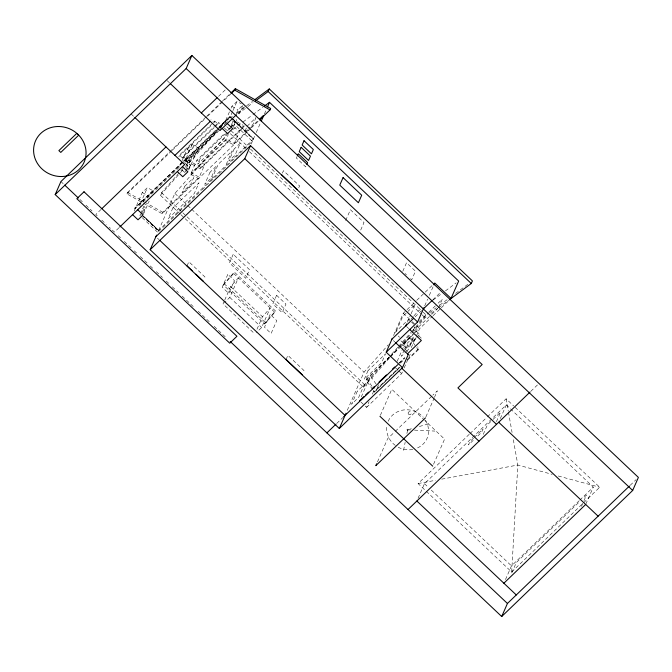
<?xml version="1.0" encoding="UTF-8"?>
<svg xmlns="http://www.w3.org/2000/svg" width="672" height="672" viewBox="0 0 672 672"><rect width="100%" height="100%" fill="white"/><g stroke="black" fill="none" stroke-linecap="round" stroke-linejoin="round"><path stroke-width="0.5" stroke-dasharray="3.36 2.52" d="M469.241 434.297L418.085 483.546L511.678 571.99L517.835 465.032L512.963 437.522M403.561 450.366L405.157 442.31M406.913 433.474L407.644 429.803L411.373 428.753M250.74 128.47L162.17 213.721L126.899 193.922L127.529 192.486L205.96 116.987M134.156 211.084L142.296 192.545L147.412 187.614L153.577 191.083L148.462 196.006L147.664 197.828M140.448 203.465L147.412 187.614M228.295 133.165L174.888 193.393L157.777 232.386L139.91 215.502L140.482 214.192M140.851 213.352L144.06 206.052M143.514 214.024L149.176 201.121M180.163 213.965L160.381 195.266L161.515 192.679L180.205 171.595M214.88 126.916L217.888 124.018L214.78 121.086L179.449 155.089L182.557 158.029L183.263 156.416L214.082 126.748M180.088 165.312L181.784 161.448M182.188 160.524L187.043 149.461L192.158 144.539L198.332 148.008L188.261 170.948M192.158 144.539L185.203 160.39L190.638 165.53L186.984 169.05M162.17 213.721L162.8 212.285L199.223 177.223L191.293 172.771L226.363 139.012L234.293 143.464L249.883 128.461M183.263 156.416L186.371 159.348L187.085 157.735L187.471 158.105L184.64 164.548M200.357 168.882L200.987 167.446L244.171 125.874L243.541 127.31L200.357 168.882L187.135 161.456L187.757 160.02L217.543 131.351M141.985 215.376L158.273 230.765L143.548 216.594M181.936 169.856L184.657 172.427L185.237 171.108M186.404 168.454L193.217 152.93L198.332 148.008M196.804 160.205L204.742 164.657L198.593 178.66L190.663 174.208L196.804 160.205L224.414 133.627M214.78 121.086L214.074 122.699L210.966 119.759M217.888 124.018L218.593 122.405L221.701 125.345L219.45 127.512M221.701 125.345L222.415 123.732L222.802 124.093L219.971 130.544M229.446 111.846L224.91 122.17L226.271 123.446M231.059 108.158L231.874 106.31L236.989 101.388L241.391 103.866M231.487 117.818L230.009 116.416L222.331 123.908M232.537 111.535L230.026 117.239L232.067 119.171M232.94 110.611L236.989 101.388M226.901 132.35L224.07 138.802L197.77 164.119L200.6 157.668L225.397 133.795M230.059 127.966L229.488 129.276L231.647 127.201M231.227 125.303L234.032 118.91M236.443 113.434L238.039 109.78L243.155 104.857L238.35 115.811M190.663 174.208L225.733 140.448L228.329 134.526M233.495 126.865L236.746 119.465M211.688 179.248L218.257 164.279L232.142 150.914L225.574 165.883M246.355 128.024L244.331 132.628L247.985 129.116M187.034 265.868L188.849 261.752L204.968 276.982L203.885 279.451M251.185 144.052L254.587 136.307M256.259 132.502L260.434 122.976M264.382 113.988L266.356 109.502M232.226 118.516L253.621 138.986L233.629 120.095M223.457 285.046L224.087 283.609L234.326 272.068L275.495 310.976L274.865 312.404L264.634 323.954L223.457 285.046L233.696 273.504L234.326 272.068M224.305 301.031L223.037 303.912L254.89 334.009M224.725 300.065L230.63 286.625L238.358 277.906L229.799 297.402L224.54 302.459M282.374 173.149L283.458 170.671L299.578 185.909L298.133 189.202M297.167 156.366L296.411 158.08L305.726 166.891L306.482 165.169M256.998 329.204L262.475 316.722L270.211 308.003L261.652 327.499L256.393 332.556M264.634 323.954L265.264 322.518L275.495 310.976M345.685 220.466L350.406 209.714L363.997 222.558L360.461 230.622M286.087 359.47L287.893 355.345L304.013 370.574L302.929 373.052M402.755 271.354L406.535 262.752L415.464 271.194L411.684 279.796L410.197 278.384M347.281 410.34L364.048 372.145L388.324 344.761M372.582 389.533L366.114 380.167L366.744 378.731L389.416 356.908M180.919 214.679L363.518 387.232L364.652 384.644L388.886 357.311M361.276 396.95L370.499 375.95L376.547 384.703M393.54 335.521L403.318 313.236L406.308 310.355M396.22 331.33L402.797 316.361L407.182 312.136M365.198 406.056L366.593 407.375L369.079 401.713M372.397 394.153L374.892 388.483M373.17 390.39L374.346 392.087L374.976 390.659L399.16 367.374M378.571 384.661L376.144 390.197L399.832 367.391M407.434 322.132L410.693 314.698M411.104 313.757L415.212 304.399L407.904 311.438M407.551 351.666L405.065 349.322L405.77 347.71L402.671 344.77L403.376 343.157L412.877 334.018M397.186 361.284L405.569 342.191L409.97 348.558M404.267 349.784L401.428 356.244L405.653 352.178M404.67 348.869L407.098 343.333L414.128 336.563L408.467 349.474L406.35 351.506M400.126 347.432L409.954 337.974L410.584 336.538L415.288 343.35M413.44 330.263L414.7 327.398M424.712 305.819L427.636 299.166M429.307 295.361L433.482 285.852M402.671 344.77L416.548 331.405L417.253 329.792L414.154 326.861M380.352 415.363L391.801 389.29L423.982 419.698M411.281 347.676L415.876 337.21M416.296 336.26L419.63 328.65L432.348 316.411M366.593 407.375L401.663 373.624L402.494 371.734M404.149 367.954L411.205 351.893M416.548 331.405L419.656 334.345L418.95 335.958L421.436 338.31M407.602 360.074L418.186 349.894L418.816 348.457L417.64 346.752M438.48 307.818L442.26 299.208L437.002 304.273M377.462 461.924L387.677 438.64L394.472 432.104M425.872 416.934L434.045 398.311M434.456 397.379L437.321 390.86L432.827 395.186M418.068 498.28L424.477 483.672L506.302 404.905L593.309 487.124L586.093 503.555M433.541 464.302L444.578 439.16L424.746 420.42M483.252 434.347L487.452 424.788L491.106 421.268M496.406 421.688L500.606 412.129L491.837 420.571M500.296 418.597L506.302 404.905M505.47 579.583L511.484 565.891L579.046 500.85M511.778 572.905L516.323 562.548L579.676 501.572M581.507 506.327L583.573 501.623M583.985 500.682L586.463 495.037L582.691 498.666M180.902 170.822L182.977 168.479M185.749 165.354L216.905 130.217M217.594 129.436L223.138 123.186L232.361 116.34M160.381 195.266L179.768 173.401M180.457 172.62L184.615 167.941M185.304 167.16L222.004 125.773L227.875 121.414M411.214 318.948L413.297 316.604M413.986 315.823L418.152 311.128L420.63 309.288M391.658 354.194L397.891 347.164M398.58 346.382L411.046 332.329M411.734 331.548L426.275 315.151L428.795 313.278M363.518 387.232L389.827 357.554M390.524 356.773L398.832 347.407M399.521 346.626L411.298 333.354M411.986 332.573L425.141 317.73L427.661 315.865M101.086 209.412L95.802 214.494L98.792 217.316M218.534 96.356L226.019 89.149M206.716 116.264L221.802 101.741M222.55 101.018L230.093 93.761M126.899 193.922L171.394 151.091M172.15 150.36L206.842 116.97M207.598 116.248L230.975 93.744M178.744 156.702L211.814 124.866M214.838 126.025L218.593 122.405M182.557 158.029L214.133 127.638M182.591 162.061L134.585 208.379L187.001 157.92M183.338 161.339L217.904 128.066M218.652 127.344L230.009 116.416M230.11 117.062L135.332 208.396L134.946 208.026M186.371 159.348L216.443 130.41M179.222 167.286L139.583 205.439L145.018 210.58L139.91 215.502M184.338 162.364L218.845 129.142M219.601 128.419L221.852 126.244M187.135 161.456L218.4 131.351M118.978 227.758L114.45 232.117L109.225 227.178M237.93 113.257L245.414 106.05M142.313 211.94L145.967 208.429L143.926 206.497M185.598 170.276L190.714 165.354L185.279 160.213M230.429 127.126L235.544 122.203L233.503 120.271M230.353 127.302L235.469 122.38L232.747 119.809M227.396 130.754L231.874 126.445M184.657 172.427L186.85 170.318M187.58 169.613L189.773 167.504L185.69 163.649M232.361 126.504L234.52 124.429L252.386 141.313L207.337 184.682M247.17 126.176L255.931 117.734L253.1 124.194L248.716 128.411M250.614 127.756L258.048 120.599M251.471 127.764L258.905 120.607M158.273 230.765L253.697 138.81M158.525 231.664L201.331 190.462M202.079 189.739L206.581 185.405M407.056 309.641L416.035 300.997M416.783 300.275L433.986 283.718M394.758 332.732L408.643 319.368L410.718 321.325M415.12 316.856L421.109 311.094M432.818 299.821L440.832 292.11M418.967 321.636L427.98 312.959M428.736 312.228L436.246 304.996M414.439 330.968L430.97 315.05M431.718 314.328L437.732 308.54M413.608 333.312L417.253 329.792M390.172 356.177L410.584 336.538M366.114 380.167L389.903 357.277M390.298 356.891L399.37 348.155M433.096 315.689L440.58 308.49M441.328 307.776L449.551 299.855M405.77 347.71L416.002 337.856M416.732 337.159L419.656 334.345M405.065 349.322L418.219 336.664M398.933 363.157L404.897 357.412M336.739 423.427L342.779 417.606M399.344 363.157L404.536 358.159M400.445 363.082L404.88 358.806M407.476 359.369L418.816 348.457M374.346 392.087L400.042 367.349M395.22 431.382L432.071 395.909M469.997 433.574L486.545 417.64M487.301 416.917L506.108 398.807L513.719 405.997M473.567 438.152L469.921 441.664L468.502 444.889L474.348 439.27M474.298 437.447L483.067 429.005L481.656 432.23L477.271 436.456M530.771 391.364L537.491 384.896M579.793 500.128L593.309 487.124M511.678 571.99L599.71 487.25L514.483 406.72M630.193 485.31L636.166 479.564M236.561 113.224L245.784 106.378M246.624 105.756L252.504 101.396M237.938 113.946L247.17 107.1M248.01 106.478L253.042 102.74M233.125 129.31L242.222 122.564M243.046 121.951L252.143 115.206M252.966 114.584L262.895 107.226M433.037 300.082L442.126 293.336M445.435 290.884L456.179 282.904M429.635 312.656L436.346 307.675M439.698 305.189L448.09 298.964M455.641 293.362L469.064 283.399M431.012 313.379L437.724 308.398M438.564 307.776L448.636 300.3M419.387 426.485L429.139 423.721M418.085 483.546L435.565 480.295M441.731 479.153L517.835 465.032L552.199 474.356M407.644 429.803L410.432 429.937M414.473 430.122L434.893 431.08M558.264 476.003L599.71 487.25M231.874 106.31L238.039 109.78M231.823 118.944L243.289 125.387M232.075 120.876L243.541 127.31M233.638 127.436L239.812 130.906L233.663 144.9L225.733 140.448M187.043 149.461L193.217 152.93M187.757 160.02L200.987 167.446M142.296 192.545L148.462 196.006M127.529 192.486L143.808 201.625M144.715 202.129L162.8 212.285M404.989 273.462L406.476 274.873M235.385 122.455L253.252 139.339M223.138 123.186L226.178 126.059M226.766 126.706L247.481 146.194M250.522 149.066L422.47 311.556M423.234 312.27L426.275 315.151M224.28 127.932L227.329 130.805M230.37 133.678L246.347 148.781M249.388 151.654L421.336 314.143M422.1 314.857L425.141 317.73M167.21 80.682L169.478 82.832M403.318 313.236L411.474 320.947M412.222 321.644L415.926 325.147M416.665 325.853L419.63 328.65M411.407 321.98L414.859 325.248M406.552 326.516L408.778 328.616M398.21 336L399.596 337.302M400.89 340.805L403.376 343.157M393.414 340.578L394.901 341.981M131.116 113.971L134.148 116.836M395.371 367.676L398.168 370.314M398.866 370.978L401.663 373.624M174.888 193.393L190.907 208.53M191.671 209.252L364.048 372.145M161.515 192.679L182.053 212.092M182.818 212.814L364.652 384.644M233.696 273.504L274.865 312.404M360.998 402.091L364.501 405.392M230.63 286.625L262.475 316.722M224.087 283.609L265.264 322.518M229.799 297.402L261.652 327.499M143.749 216.342L158.642 230.412L143.825 216.275M424.477 483.672L428.257 487.25M431.29 490.106L511.484 565.891M157.416 238.123L158.945 239.56M60.925 181.541L63.202 183.691M79.884 199.45L82.916 202.314M85.949 205.178L92.014 210.916M101.774 220.13L106.243 224.364M118.255 235.712L120.54 237.871M124.345 241.466L131.2 247.943M134.249 250.824L136.534 252.983M140.339 256.578L147.193 263.054M150.242 265.936L153.283 268.817M156.332 271.69L162.422 277.452M166.236 281.047L169.277 283.928M172.326 286.801L178.416 292.564M182.221 296.159L194.41 307.675M198.215 311.27L210.403 322.787M214.208 326.382L226.388 337.898M409.954 337.974L418.186 349.894M366.744 378.731L372.036 386.4M425.519 420.16L427.77 425.032L428.652 430.231L428.106 435.406A21.252 19.799 23.7 0 1 416.279 448.484M506.108 398.807L508.276 411.037M508.452 412.054L512.064 432.432M412.826 449.459A21.252 19.799 23.7 0 1 408.282 449.845L402.822 449.047A21.252 19.799 23.7 0 1 397.69 446.939M395.363 445.444A21.252 19.799 23.7 0 1 386.954 425.216M388.181 421.26A21.252 19.799 23.7 0 1 423.318 417.253M406.879 429.601C407.912 432.466 409.147 427.636 406.879 429.601M172.872 207.967L168.151 218.728L194.267 193.586L198.988 182.826L172.872 207.967M184.884 186.136L182.045 192.587L190.814 184.145L193.645 177.694L184.884 186.136M210.042 172.192L204.725 184.288L210.941 178.315L216.25 166.211L210.042 172.192M234.15 148.982L228.841 161.078L235.049 155.106L240.358 143.002L234.15 148.982M233.209 254.268L229.429 262.878L245.742 278.292L249.522 269.69L233.209 254.268M227.825 274.361L222.197 287.179L228.799 293.42L234.427 280.602L227.825 274.361M276.612 295.285L272.832 303.895L282.156 312.698L285.936 304.097L276.612 295.285M270.161 314.37L264.499 327.272L271.102 333.514L276.763 320.603L270.161 314.37M357.277 391.289L351.616 404.2L358.646 397.429L364.308 384.518L357.277 391.289M368.012 370.684L364.232 379.285L381.772 362.41L385.543 353.8L368.012 370.684M408.358 413.91A1.579 1.47 23.7 0 0 411.062 413.969A1.579 1.47 23.7 0 0 409.634 411.709A1.579 1.47 23.7 0 0 408.358 413.91"/><path stroke-width="1.01" d="M55.196 194.586L60.925 181.541L191.89 55.474L638.4 477.414L632.671 490.459L501.707 616.526L55.196 194.586L186.161 68.527L191.89 55.474M408.358 354.329L402.52 367.643L339.318 428.476L150.158 249.732L156.576 235.124M231.722 93.013L234.746 90.115L235.376 88.679L270.64 108.478L270.01 109.914L259.627 119.91M255.562 100.876L268.145 91.535L269.279 88.948L472.424 280.913L471.282 283.5L450.307 299.057M150.158 249.732L244.776 158.659L250.387 145.874M261.274 121.078L263.357 116.315M267.532 106.806L269.506 102.32L458.665 281.064L451.046 298.41L449.551 299.855M297.545 155.501L298.292 153.779L307.616 162.59L306.86 164.312M339.318 428.476L346.03 413.204M402.52 367.643L386.207 352.229L392.314 338.302M405.812 325.819L406.619 323.971M386.207 352.229L417.623 321.989L423.881 307.726M433.902 284.903L434.734 282.996L451.046 298.41M376.639 463.789L375.824 465.646L425.46 417.866M501.707 616.526L507.436 603.473L629.446 486.024M76.793 133.367L58.876 150.612L60.782 152.418L78.7 135.173M101.842 208.681L166.001 146.933M201.323 112.921L217.039 97.793M230.849 93.03L235.376 88.679M174.93 155.375L210.26 121.363M119.734 227.027L184.64 164.548L134.912 117.558M236.435 114.694L219.971 130.544L170.243 83.546M259.518 119.188L263.248 115.601M155.887 236.678L250.505 145.606L482.177 364.535L457.918 387.887L496.507 424.351M391.936 339.175L413.624 318.301M423.352 308.935L432.088 300.518M407.467 353.858L421.352 340.494L409.517 329.314M359.604 400.772L364.081 396.463M365.576 395.027L368.558 392.154M372.288 388.559L374.522 386.408M379 382.099L386.467 374.917M392.431 369.172L394.674 367.013M326.911 432.886L335.983 424.158M343.535 416.884L397.866 364.585M408.022 509.527L530.032 392.078M503.866 583.237L585.698 504.462M255.016 99.532L269.279 88.948M264.541 106L269.506 102.32M234.746 90.115L270.01 109.914M268.145 91.535L471.282 283.5M186.161 68.527L632.671 490.459M227.27 123.514L232.714 128.654L227.598 133.577L222.155 128.436M281.652 174.796L297.041 189.336M244.776 158.659L417.623 321.989M498.691 422.243L598.114 516.188M395.64 342.678L408.248 354.598M401.654 368.172L478.968 441.227M182.448 166.664L187.883 171.805L182.767 176.728L177.332 171.587M379.94 416.296L432.726 466.166M137.693 209.74L143.136 214.88L138.02 219.803L132.577 214.67M187.034 265.868L192.167 270.715M195.829 274.184L203.154 281.106M286.087 359.47L302.207 374.699M159.701 240.282L345.047 415.43M416.867 501.01L516.289 594.955M64.722 185.119L78.364 198.013M230.202 341.494L507.436 603.473M301.132 147.328L299.242 151.628L308.566 160.44L310.456 156.139L301.132 147.328M304.03 140.717L302.14 145.018L311.464 153.829L313.354 149.528L304.03 140.717M343.064 177.601L339.763 185.136L358.403 202.751L361.712 195.224L343.064 177.601M84.017 191.78L76.818 198.702L229.74 343.199L236.93 336.277L84.017 191.78M77.809 134.215L75.155 132.006A26.527 24.713 23.7 0 0 34.045 145.58A26.527 24.713 23.7 0 0 66.293 176.047A26.527 24.713 23.7 0 0 80.144 136.718L77.809 134.215"/></g></svg>
